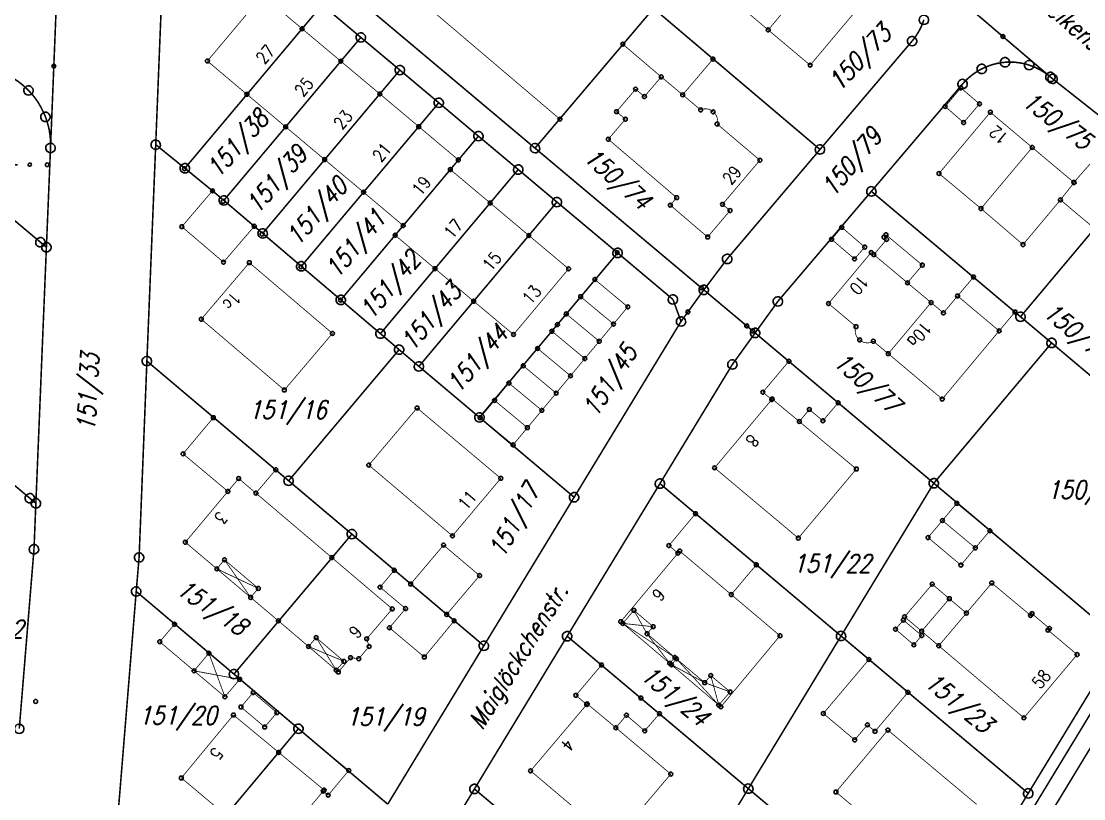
# Model space of a CAD drawing. Extents: x 4468056 to 4468688, y 5348625 to 5349303.
# Drawn here: x 4468452.9 to 4468589.2, y 5348968.3 to 5349068 of the extents above; entities that cross this region are included whole.
import ezdxf

# ---------------------------------------------------------------- set-up
doc = ezdxf.new("R2010")
doc.units = 0
doc.linetypes.add('PCMAP-LINIENTYP_046', pattern=[1, 0.35, -0.3, 0.35])
doc.layers.get('0').update_dxf_attribs({"linetype": 'CONTINUOUS'})
for name, color, linetype in [('B-T017-AMTL_PUNKTE_G-KOORDINATE', 216, 'CONTINUOUS'), ('B-T018-AMTL_PUNKTE_D-KOORDINATE', 216, 'CONTINUOUS'), ('B-T024-AMTL_NUTZUNGSARTENSYMBOL', 7, 'CONTINUOUS'), ('L-T034-AMTL_FLGR_ABGEM', 216, 'CONTINUOUS'), ('L-T044-AMTL_GEBAEUDELINIE', 136, 'CONTINUOUS'), ('L-T046-AMTL_ARK_PASS_DURCHF_DIA', 136, 'PCMAP-LINIENTYP_046'), ('L-T047-AMTL_GEB_-TREPPE_TG-ZUFA', 136, 'CONTINUOUS'), ('T-T004-HAUSNUMMER_GEBAEUDETEXT', 16, 'CONTINUOUS'), ('T-T018-FLURNUMMER', 7, 'CONTINUOUS'), ('T-T026-STRASSENNAMEN', 7, 'CONTINUOUS')]:
    doc.layers.add(name, color=color, linetype=linetype)
doc.styles.add('PCMAP-TEXTTYP_004', font='simplex')
doc.styles.add('PCMAP-TEXTTYP_018', font='simplex', dxfattribs={"oblique": 15})
doc.styles.add('PCMAP-TEXTTYP_026', font='simplex', dxfattribs={"oblique": 15})

# ---------------------------------------------------------------- blocks, each defined once
blk = doc.blocks.new('KREIS')
blk.add_circle((0, 0), 5)
blk = doc.blocks.new('SYM10')
for points in [[(2.507, 4.202), (0.958, 4.953), (-0.543, 5), (-2.185, 4.437), (-3.379, 3.608), (-4.249, 2.748), (-4.882, 1.357), (-5, 0.073)], [(-5, 0.073), (-4.953, -0.912)], [(2.493, -4.416), (3.726, -3.586), (4.455, -2.364), (5, -0.885), (4.933, 0.741), (4.464, 2.007), (3.69, 3.219), (2.507, 4.202)], [(-4.953, -0.912), (-4.698, -1.945), (-3.921, -3.398), (-2.642, -4.314), (-1.366, -4.81), (0.008, -5), (1.379, -4.834), (2.493, -4.416)]]:
    blk.add_lwpolyline(points)
blk = doc.blocks.new('SYM162')
for points in [[(-4.708, -0.388), (-4.869, -0.065), (-5, 0.539), (-4.97, 0.901), (-4.829, 1.304), (-4.547, 1.737), (-4.164, 2.039), (-3.782, 2.19)], [(-3.782, 2.19), (-3.288, 2.24), (-2.926, 2.2), (-2.392, 2.009), (-2.07, 1.676), (-1.768, 1.304), (-1.647, 0.871), (-1.617, 0.378)], [(-1.617, 0.378), (-1.728, 0.005), (-1.889, -0.317), (-2.11, -0.609), (-2.412, -0.8), (-0.492, -0.806)], [(-4.255, -0.79), (-4.466, -0.609), (-4.708, -0.388)], [(1.943, -0.779), (1.917, -0.67), (1.846, -0.549), (1.705, -0.508), (1.575, -0.519), (1.444, -0.609), (1.363, -0.71), (1.363, -0.831)], [(1.363, -0.831), (1.424, -0.962), (1.544, -1.042), (1.665, -1.052), (1.826, -1.012), (1.917, -0.931), (1.967, -0.861), (1.947, -0.795)], [(4.359, -0.795), (4.401, -0.638), (4.531, -0.528), (4.685, -0.492), (4.845, -0.536), (4.95, -0.633), (4.983, -0.743)], [(4.983, -0.743), (5, -0.862), (4.959, -1.011), (4.812, -1.107), (4.638, -1.121), (4.503, -1.074), (4.395, -0.991), (4.362, -0.809)]]:
    blk.add_lwpolyline(points)

msp = doc.modelspace()

# ---------------------------------------------------------------- linework, layer by layer
at = {"layer": 'L-T034-AMTL_FLGR_ABGEM', "const_width": 0.2, "flags": 128}
for points in [[(4468470.13, 5349052.18), (4468471.44, 5349084.85)], [(4468457.83, 5349081.28), (4468456.64, 5349051.77)], [(4468566.22, 5349076.75), (4468584.88, 5349060.86)], [(4468518.78, 5349051.73), (4468495.74, 5349071.08)], [(4468491.48, 5349070.1), (4468473.87, 5349049.15)], [(4468496.44, 5349065.93), (4468491.48, 5349070.1)], [(4468518.78, 5349051.73), (4468533.98, 5349069.65)], [(4468555.33, 5349051.56), (4468533.98, 5349069.65)], [(4468567.14, 5349065.46), (4468567.42, 5349065.81), (4468567.68, 5349066.18), (4468567.92, 5349066.56), (4468568.14, 5349066.95), (4468568.34, 5349067.35), (4468568.51, 5349067.77), (4468568.66, 5349068.19)], [(4468496.44, 5349065.93), (4468478.87, 5349045.03)], [(4468501.45, 5349061.74), (4468496.44, 5349065.93)], [(4468555.33, 5349051.56), (4468567.14, 5349065.46)], [(4468576.07, 5349061.89), (4468576.47, 5349062.08), (4468576.89, 5349062.25), (4468577.31, 5349062.4), (4468577.74, 5349062.52), (4468578.18, 5349062.62), (4468578.62, 5349062.69), (4468579.06, 5349062.74)], [(4468579.06, 5349062.74), (4468579.51, 5349062.76), (4468579.96, 5349062.76), (4468580.4, 5349062.74), (4468580.85, 5349062.68), (4468581.29, 5349062.61), (4468581.73, 5349062.51), (4468582.16, 5349062.38)], [(4468584.88, 5349060.86), (4468584.53, 5349061.14), (4468584.17, 5349061.4), (4468583.79, 5349061.64), (4468583.4, 5349061.86), (4468583, 5349062.06), (4468582.58, 5349062.23), (4468582.16, 5349062.38)], [(4468450.5, 5349061.39), (4468451.03, 5349061.15), (4468451.54, 5349060.88), (4468452.03, 5349060.59), (4468452.51, 5349060.26), (4468452.97, 5349059.91), (4468453.41, 5349059.53), (4468453.82, 5349059.13)], [(4468501.45, 5349061.74), (4468483.85, 5349040.8)], [(4468506.44, 5349057.55), (4468501.45, 5349061.74)], [(4468573.62, 5349059.96), (4468573.92, 5349060.29), (4468574.24, 5349060.61), (4468574.58, 5349060.9), (4468574.93, 5349061.18), (4468575.3, 5349061.44), (4468575.68, 5349061.68), (4468576.07, 5349061.89)], [(4468585.17, 5349060.62), (4468584.88, 5349060.86)], [(4468561.92, 5349046.19), (4468573.62, 5349059.96)], [(4468585.17, 5349060.62), (4468598.1, 5349050.42)], [(4468453.82, 5349059.13), (4468454.21, 5349058.7), (4468454.58, 5349058.26), (4468454.92, 5349057.79), (4468455.23, 5349057.3), (4468455.51, 5349056.79), (4468455.77, 5349056.27), (4468455.99, 5349055.74)], [(4468506.44, 5349057.55), (4468488.8, 5349036.58)], [(4468511.52, 5349053.27), (4468506.44, 5349057.55)], [(4468456.64, 5349051.77), (4468456.65, 5349052.35), (4468456.62, 5349052.93), (4468456.56, 5349053.5), (4468456.47, 5349054.07), (4468456.34, 5349054.64), (4468456.18, 5349055.19), (4468455.99, 5349055.74)], [(4468511.52, 5349053.27), (4468493.87, 5349032.27)], [(4468516.63, 5349048.99), (4468511.52, 5349053.27)], [(4468456.11, 5349039.03), (4468456.64, 5349051.77)], [(4468469, 5349024.42), (4468470.13, 5349052.18)], [(4468470.13, 5349052.18), (4468473.87, 5349049.15)], [(4468540.43, 5349033.55), (4468518.78, 5349051.73)], [(4468543.43, 5349037.53), (4468555.33, 5349051.56)], [(4468443.18, 5349049.87), (4468455.34, 5349039.67)], [(4468477.41, 5349046.26), (4468473.87, 5349049.15)], [(4468516.63, 5349048.99), (4468498.95, 5349027.94)], [(4468521.59, 5349044.82), (4468516.63, 5349048.99)], [(4468477.41, 5349046.26), (4468478.87, 5349045.03)], [(4468549.93, 5349032.08), (4468561.92, 5349046.19)], [(4468561.92, 5349046.19), (4468581.05, 5349030.11)], [(4468482.77, 5349041.71), (4468478.87, 5349045.03)], [(4468521.59, 5349044.82), (4468503.89, 5349023.74)], [(4468529.37, 5349038.3), (4468521.59, 5349044.82)], [(4468482.77, 5349041.71), (4468483.85, 5349040.8)], [(4468483.85, 5349040.8), (4468488.8, 5349036.58)], [(4468581.05, 5349030.11), (4468590.55, 5349041.42)], [(4468454.76, 5349006.19), (4468456.11, 5349039.03)], [(4468456.11, 5349039.03), (4468455.34, 5349039.67)], [(4468529.37, 5349038.3), (4468511.66, 5349017.2)], [(4468536.47, 5349032.33), (4468529.37, 5349038.3)], [(4468488.8, 5349036.58), (4468493.87, 5349032.27)], [(4468540.43, 5349033.55), (4468543.43, 5349037.53)], [(4468540.43, 5349033.55), (4468537.51, 5349029.51)], [(4468540.43, 5349033.55), (4468547.01, 5349028.03)], [(4468493.87, 5349032.27), (4468498.95, 5349027.94)], [(4468537.51, 5349029.51), (4468536.47, 5349032.33)], [(4468547.01, 5349028.03), (4468549.93, 5349032.08)], [(4468523.8, 5349006.96), (4468537.51, 5349029.51)], [(4468585.04, 5349026.75), (4468581.05, 5349030.11)], [(4468501.35, 5349025.89), (4468498.95, 5349027.94)], [(4468547.01, 5349028.03), (4468544.09, 5349023.99)], [(4468547.01, 5349028.03), (4468569.93, 5349008.76)], [(4468569.93, 5349008.76), (4468585.04, 5349026.75)], [(4468585.04, 5349026.75), (4468591.05, 5349021.69)], [(4468501.35, 5349025.89), (4468487.18, 5349009.07)], [(4468501.35, 5349025.89), (4468503.89, 5349023.74)], [(4468468, 5348999.24), (4468469, 5349024.42)], [(4468469, 5349024.42), (4468487.18, 5349009.07)], [(4468534.8, 5349008.71), (4468544.09, 5349023.99)], [(4468503.89, 5349023.74), (4468511.66, 5349017.2)], [(4468435.99, 5349021.96), (4468453.99, 5349006.83)], [(4468523.8, 5349006.96), (4468511.66, 5349017.2)], [(4468487.18, 5349009.07), (4468495.29, 5349002.23)], [(4468522.9, 5348989.14), (4468534.8, 5349008.71)], [(4468534.8, 5349008.71), (4468558.03, 5348989.17)], [(4468569.93, 5349008.76), (4468558.03, 5348989.17)], [(4468569.93, 5349008.76), (4468593.94, 5348988.55)], [(4468454.76, 5349006.19), (4468453.99, 5349006.83)], [(4468512.22, 5348987.92), (4468523.8, 5349006.96)], [(4468454.52, 5349000.3), (4468454.76, 5349006.19)], [(4468495.29, 5349002.23), (4468480.17, 5348984.28)], [(4468512.22, 5348987.92), (4468495.29, 5349002.23)], [(4468454.52, 5349000.3), (4468452.63, 5348977.27)], [(4468468, 5348999.24), (4468467.63, 5348994.88)], [(4468465.28, 5348966.07), (4468467.63, 5348994.88)], [(4468467.63, 5348994.88), (4468480.17, 5348984.28)], [(4468511.01, 5348969.55), (4468522.9, 5348989.14)], [(4468522.9, 5348989.14), (4468546.14, 5348969.59)], [(4468558.03, 5348989.17), (4468546.14, 5348969.59)], [(4468582.04, 5348968.99), (4468558.03, 5348989.17)], [(4468593.94, 5348988.55), (4468582.04, 5348968.99)], [(4468499.89, 5348967.6), (4468512.22, 5348987.92)], [(4468530.46, 5348881.17), (4468595.11, 5348987.57)], [(4468596.9, 5348986.16), (4468532.25, 5348879.68)], [(4468480.17, 5348984.28), (4468488.44, 5348977.28)], [(4468488.44, 5348977.28), (4468473.33, 5348959.22)], [(4468499.89, 5348967.6), (4468488.44, 5348977.28)], [(4468504.27, 5348958.38), (4468511.01, 5348969.55)], [(4468511.01, 5348969.55), (4468534.25, 5348950.01)], [(4468546.14, 5348969.59), (4468534.25, 5348950.01)], [(4468570.14, 5348949.41), (4468546.14, 5348969.59)], [(4468582.04, 5348968.99), (4468570.14, 5348949.41)]]:
    msp.add_lwpolyline(points, dxfattribs=at)
at = {"layer": 'L-T044-AMTL_GEBAEUDELINIE', "const_width": 0.1, "flags": 128}
for points in [[(4468555.32, 5349074.8), (4468548.69, 5349066.89)], [(4468548.69, 5349066.89), (4468555.32, 5349074.8)], [(4468476.76, 5349062.9), (4468483.82, 5349071.31)], [(4468483.82, 5349071.31), (4468488.91, 5349067.04)], [(4468548.69, 5349066.89), (4468543.32, 5349071.41)], [(4468530.04, 5349065.06), (4468533.98, 5349069.65)], [(4468533.98, 5349069.65), (4468541.61, 5349063.15)], [(4468560.7, 5349070.25), (4468554.07, 5349062.37)], [(4468488.91, 5349067.04), (4468481.83, 5349058.63)], [(4468481.83, 5349058.63), (4468488.91, 5349067.04)], [(4468488.91, 5349067.04), (4468493.87, 5349062.88)], [(4468554.07, 5349062.37), (4468548.69, 5349066.89)], [(4468534.97, 5349060.87), (4468530.04, 5349065.06)], [(4468481.83, 5349058.63), (4468476.76, 5349062.9)], [(4468493.87, 5349062.88), (4468486.8, 5349054.46)], [(4468486.8, 5349054.46), (4468493.87, 5349062.88)], [(4468493.87, 5349062.88), (4468498.88, 5349058.68)], [(4468541.61, 5349063.15), (4468537.72, 5349058.57)], [(4468532.81, 5349058.34), (4468534.97, 5349060.87)], [(4468537.72, 5349058.57), (4468534.97, 5349060.87)], [(4468534.97, 5349060.87), (4468537.72, 5349058.57)], [(4468571.39, 5349057.08), (4468573.4, 5349059.45)], [(4468573.4, 5349059.45), (4468575.79, 5349057.4)], [(4468486.8, 5349054.46), (4468481.83, 5349058.63)], [(4468498.88, 5349058.68), (4468491.8, 5349050.26)], [(4468491.8, 5349050.26), (4468498.88, 5349058.68)], [(4468498.88, 5349058.68), (4468503.87, 5349054.49)], [(4468529.23, 5349056.41), (4468531.68, 5349059.29)], [(4468531.68, 5349059.29), (4468532.81, 5349058.34)], [(4468537.72, 5349058.57), (4468540.03, 5349056.63)], [(4468540.03, 5349056.63), (4468540.26, 5349056.72), (4468540.5, 5349056.77), (4468540.74, 5349056.77), (4468540.99, 5349056.74), (4468541.22, 5349056.66), (4468541.43, 5349056.54), (4468541.62, 5349056.38)], [(4468573.75, 5349055.01), (4468571.39, 5349057.08)], [(4468575.79, 5349057.4), (4468573.75, 5349055.01)], [(4468528.18, 5349052.87), (4468530.37, 5349055.44)], [(4468530.37, 5349055.44), (4468529.23, 5349056.41)], [(4468541.62, 5349056.38), (4468541.81, 5349056.22), (4468541.97, 5349056.02), (4468542.08, 5349055.81), (4468542.16, 5349055.57), (4468542.2, 5349055.32), (4468542.19, 5349055.07), (4468542.13, 5349054.83)], [(4468570.6, 5349048.48), (4468577.18, 5349056.33)], [(4468577.18, 5349056.33), (4468582.55, 5349051.82)], [(4468491.8, 5349050.26), (4468486.8, 5349054.46)], [(4468503.87, 5349054.49), (4468496.79, 5349046.08)], [(4468496.79, 5349046.08), (4468503.87, 5349054.49)], [(4468503.87, 5349054.49), (4468508.95, 5349050.22)], [(4468542.13, 5349054.83), (4468547.62, 5349050.18)], [(4468536.95, 5349045.38), (4468528.18, 5349052.87)], [(4468582.55, 5349051.82), (4468575.98, 5349043.98)], [(4468575.98, 5349043.98), (4468582.55, 5349051.82)], [(4468582.55, 5349051.82), (4468587.89, 5349047.34)], [(4468496.79, 5349046.08), (4468491.8, 5349050.26)], [(4468508.95, 5349050.22), (4468507.92, 5349048.98)], [(4468547.62, 5349050.18), (4468542.83, 5349044.52)], [(4468507.92, 5349048.98), (4468501.87, 5349041.8)], [(4468501.87, 5349041.8), (4468507.92, 5349048.98)], [(4468507.92, 5349048.98), (4468513.03, 5349044.7)], [(4468587.89, 5349047.34), (4468590.01, 5349049.75)], [(4468575.98, 5349043.98), (4468570.6, 5349048.48)], [(4468587.92, 5349047.31), (4468586.17, 5349045.09)], [(4468586.17, 5349045.09), (4468587.92, 5349047.31)], [(4468587.89, 5349047.34), (4468587.92, 5349047.31)], [(4468587.92, 5349047.31), (4468587.89, 5349047.34)], [(4468473.48, 5349041.66), (4468477.41, 5349046.26)], [(4468477.41, 5349046.26), (4468478.87, 5349045.03)], [(4468501.87, 5349041.8), (4468496.79, 5349046.08)], [(4468478.87, 5349045.03), (4468482.77, 5349041.71)], [(4468513.03, 5349044.7), (4468505.95, 5349036.28)], [(4468505.95, 5349036.28), (4468513.03, 5349044.7)], [(4468513.03, 5349044.7), (4468517.99, 5349040.53)], [(4468536.13, 5349044.42), (4468536.95, 5349045.38)], [(4468542.83, 5349044.52), (4468543.79, 5349043.72)], [(4468586.17, 5349045.09), (4468581.37, 5349039.36)], [(4468590.62, 5349041.36), (4468586.17, 5349045.09)], [(4468540.92, 5349040.33), (4468536.13, 5349044.42)], [(4468543.79, 5349043.72), (4468540.92, 5349040.33)], [(4468581.37, 5349039.36), (4468575.98, 5349043.98)], [(4468500.84, 5349040.56), (4468501.87, 5349041.8)], [(4468478.83, 5349037.1), (4468473.48, 5349041.66)], [(4468482.77, 5349041.71), (4468478.83, 5349037.1)], [(4468505.95, 5349036.28), (4468500.84, 5349040.56)], [(4468517.99, 5349040.53), (4468510.91, 5349032.1)], [(4468510.91, 5349032.1), (4468517.99, 5349040.53)], [(4468517.99, 5349040.53), (4468523.09, 5349036.25)], [(4468556.82, 5349040.04), (4468558.12, 5349041.58)], [(4468558.12, 5349041.58), (4468561.07, 5349039.04)], [(4468563.54, 5349040.3), (4468563.8, 5349040.62)], [(4468563.8, 5349040.62), (4468568.46, 5349036.73)], [(4468559.76, 5349037.52), (4468556.82, 5349040.04)], [(4468561.07, 5349039.04), (4468559.76, 5349037.52)], [(4468562.24, 5349038.07), (4468563.87, 5349040.02)], [(4468563.87, 5349040.02), (4468563.54, 5349040.3)], [(4468556.42, 5349031.8), (4468561.9, 5349038.35)], [(4468561.9, 5349038.35), (4468562.24, 5349038.07)], [(4468566.55, 5349034.46), (4468562.24, 5349038.07)], [(4468562.24, 5349038.07), (4468566.55, 5349034.46)], [(4468475.98, 5349029.79), (4468482.14, 5349037.04)], [(4468482.14, 5349037.04), (4468492.8, 5349027.97)], [(4468510.91, 5349032.1), (4468505.95, 5349036.28)], [(4468568.46, 5349036.73), (4468566.55, 5349034.46)], [(4468523.09, 5349036.25), (4468516.02, 5349027.83)], [(4468572.98, 5349032.77), (4468575.02, 5349035.2)], [(4468575.02, 5349035.2), (4468580.34, 5349030.72)], [(4468524.63, 5349032.68), (4468526.45, 5349034.89)], [(4468526.45, 5349034.89), (4468530.68, 5349031.37)], [(4468566.55, 5349034.46), (4468569.58, 5349031.93)], [(4468522.79, 5349030.47), (4468524.63, 5349032.68)], [(4468524.63, 5349032.68), (4468528.85, 5349029.17)], [(4468528.85, 5349029.17), (4468524.63, 5349032.68)], [(4468571.16, 5349030.6), (4468572.98, 5349032.77)], [(4468572.98, 5349032.77), (4468578.31, 5349028.29)], [(4468578.31, 5349028.29), (4468572.98, 5349032.77)], [(4468516.02, 5349027.83), (4468510.91, 5349032.1)], [(4468530.68, 5349031.37), (4468528.85, 5349029.17)], [(4468559.95, 5349028.84), (4468556.42, 5349031.8)], [(4468569.58, 5349031.93), (4468564.09, 5349025.37)], [(4468564.09, 5349025.37), (4468569.58, 5349031.93)], [(4468569.58, 5349031.93), (4468571.16, 5349030.6)], [(4468486.63, 5349020.71), (4468475.98, 5349029.79)], [(4468520.95, 5349028.25), (4468522.79, 5349030.47)], [(4468522.79, 5349030.47), (4468527.02, 5349026.96)], [(4468527.02, 5349026.96), (4468522.79, 5349030.47)], [(4468580.34, 5349030.72), (4468578.31, 5349028.29)], [(4468519.11, 5349026.04), (4468520.95, 5349028.25)], [(4468520.95, 5349028.25), (4468525.17, 5349024.74)], [(4468525.17, 5349024.74), (4468520.95, 5349028.25)], [(4468528.85, 5349029.17), (4468527.02, 5349026.96)], [(4468560.42, 5349027.14), (4468560.22, 5349027.32), (4468560.06, 5349027.54), (4468559.94, 5349027.78), (4468559.87, 5349028.04), (4468559.84, 5349028.31), (4468559.87, 5349028.58), (4468559.95, 5349028.84)], [(4468578.31, 5349028.29), (4468571.01, 5349019.55)], [(4468492.8, 5349027.97), (4468486.63, 5349020.71)], [(4468527.02, 5349026.96), (4468525.17, 5349024.74)], [(4468562.17, 5349026.97), (4468561.93, 5349026.85), (4468561.67, 5349026.78), (4468561.4, 5349026.75), (4468561.13, 5349026.78), (4468560.87, 5349026.85), (4468560.63, 5349026.98), (4468560.42, 5349027.14)], [(4468564.09, 5349025.37), (4468562.17, 5349026.97)], [(4468517.27, 5349023.82), (4468519.11, 5349026.04)], [(4468519.11, 5349026.04), (4468523.33, 5349022.53)], [(4468523.33, 5349022.53), (4468519.11, 5349026.04)], [(4468571.01, 5349019.55), (4468564.09, 5349025.37)], [(4468525.17, 5349024.74), (4468523.33, 5349022.53)], [(4468548, 5349020.43), (4468551.34, 5349024.4)], [(4468551.34, 5349024.4), (4468557.66, 5349019.08)], [(4468515.43, 5349021.6), (4468517.27, 5349023.82)], [(4468517.27, 5349023.82), (4468521.49, 5349020.31)], [(4468521.49, 5349020.31), (4468517.27, 5349023.82)], [(4468513.59, 5349019.38), (4468515.43, 5349021.6)], [(4468515.43, 5349021.6), (4468519.65, 5349018.1)], [(4468519.65, 5349018.1), (4468515.43, 5349021.6)], [(4468523.33, 5349022.53), (4468521.49, 5349020.31)], [(4468521.49, 5349020.31), (4468519.65, 5349018.1)], [(4468549.14, 5349019.48), (4468548, 5349020.43)], [(4468511.75, 5349017.17), (4468513.59, 5349019.38)], [(4468517.8, 5349015.88), (4468513.59, 5349019.38)], [(4468513.59, 5349019.38), (4468517.8, 5349015.88)], [(4468541.81, 5349010.73), (4468549.14, 5349019.48)], [(4468549.14, 5349019.48), (4468549.2, 5349019.56)], [(4468549.2, 5349019.56), (4468549.14, 5349019.48)], [(4468549.2, 5349019.56), (4468552.68, 5349016.67)], [(4468552.68, 5349016.67), (4468549.2, 5349019.56)], [(4468557.66, 5349019.08), (4468555.7, 5349016.77)], [(4468497.46, 5349011.08), (4468503.65, 5349018.41)], [(4468503.65, 5349018.41), (4468514.39, 5349009.38)], [(4468519.65, 5349018.1), (4468517.8, 5349015.88)], [(4468553.96, 5349018.21), (4468552.68, 5349016.67)], [(4468555.7, 5349016.77), (4468553.96, 5349018.21)], [(4468473.64, 5349012.53), (4468477.52, 5349017.16)], [(4468477.52, 5349017.16), (4468485.53, 5349010.49)], [(4468515.97, 5349013.67), (4468511.75, 5349017.17)], [(4468517.8, 5349015.88), (4468515.97, 5349013.67)], [(4468552.68, 5349016.67), (4468559.99, 5349010.58)], [(4468479.39, 5349007.71), (4468473.64, 5349012.53)], [(4468485.53, 5349010.49), (4468482.98, 5349007.49)], [(4468508.19, 5349002.01), (4468497.46, 5349011.08)], [(4468552.55, 5349001.72), (4468541.81, 5349010.73)], [(4468559.99, 5349010.58), (4468552.55, 5349001.72)], [(4468480.77, 5349009.36), (4468479.39, 5349007.71)], [(4468479.39, 5349007.71), (4468480.77, 5349009.36)], [(4468482.98, 5349007.49), (4468480.77, 5349009.36)], [(4468480.77, 5349009.36), (4468482.98, 5349007.49)], [(4468514.39, 5349009.38), (4468508.19, 5349002.01)], [(4468473.93, 5349001.19), (4468479.39, 5349007.71)], [(4468482.98, 5349007.49), (4468492.72, 5348999.22)], [(4468571.03, 5349003.98), (4468572.88, 5349006.18)], [(4468572.88, 5349006.18), (4468577.12, 5349002.66)], [(4468535.95, 5349000.76), (4468539.36, 5349004.85)], [(4468539.36, 5349004.85), (4468547.17, 5348998.3)], [(4468569.19, 5349001.79), (4468571.03, 5349003.98)], [(4468575.25, 5349000.46), (4468571.03, 5349003.98)], [(4468571.03, 5349003.98), (4468575.25, 5349000.46)], [(4468577.12, 5349002.66), (4468575.25, 5349000.46)], [(4468477.97, 5348997.78), (4468473.93, 5349001.19)], [(4468573.4, 5348998.26), (4468569.19, 5349001.79)], [(4468502.83, 5348995.83), (4468507.05, 5349000.82)], [(4468507.05, 5349000.82), (4468511.67, 5348996.91)], [(4468529.78, 5348991), (4468537.11, 5348999.79)], [(4468537.11, 5348999.79), (4468535.95, 5349000.76)], [(4468537.11, 5348999.79), (4468537.34, 5349000.06)], [(4468537.34, 5349000.06), (4468537.11, 5348999.79)], [(4468537.34, 5349000.06), (4468543.95, 5348994.48)], [(4468543.95, 5348994.48), (4468537.34, 5349000.06)], [(4468575.25, 5349000.46), (4468573.4, 5348998.26)], [(4468485.87, 5348991.11), (4468492.72, 5348999.22)], [(4468492.72, 5348999.22), (4468485.87, 5348991.11)], [(4468492.72, 5348999.22), (4468500.47, 5348992.64)], [(4468547.17, 5348998.3), (4468543.95, 5348994.48)], [(4468482.31, 5348994.11), (4468477.97, 5348997.78)], [(4468498.91, 5348995.43), (4468500.73, 5348997.6)], [(4468500.73, 5348997.6), (4468502.83, 5348995.83)], [(4468511.67, 5348996.91), (4468507.45, 5348991.93)], [(4468502.18, 5348992.68), (4468498.91, 5348995.43)], [(4468502.83, 5348995.83), (4468507.45, 5348991.93)], [(4468507.45, 5348991.93), (4468502.83, 5348995.83)], [(4468566.18, 5348991.63), (4468569.73, 5348995.81)], [(4468569.73, 5348995.81), (4468571.92, 5348993.95)], [(4468574.11, 5348992.1), (4468577.36, 5348995.96)], [(4468577.36, 5348995.96), (4468582.34, 5348991.81)], [(4468485.87, 5348991.11), (4468482.31, 5348994.11)], [(4468543.95, 5348994.48), (4468550.2, 5348989.2)], [(4468500.11, 5348990.22), (4468502.18, 5348992.68)], [(4468571.92, 5348993.95), (4468568.37, 5348989.78)], [(4468568.37, 5348989.78), (4468571.92, 5348993.95)], [(4468571.92, 5348993.95), (4468574.11, 5348992.1)], [(4468500.47, 5348992.64), (4468497.19, 5348988.8)], [(4468507.45, 5348991.93), (4468508.41, 5348991.11)], [(4468568.37, 5348989.78), (4468566.18, 5348991.63)], [(4468570.56, 5348987.91), (4468574.11, 5348992.1)], [(4468574.11, 5348992.1), (4468570.56, 5348987.91)], [(4468582.34, 5348991.81), (4468582.52, 5348992.03)], [(4468582.52, 5348992.03), (4468584.76, 5348990.14)], [(4468470.65, 5348988.43), (4468472.55, 5348990.67)], [(4468472.55, 5348990.67), (4468476.95, 5348986.96)], [(4468489.73, 5348987.82), (4468485.87, 5348991.11)], [(4468504.58, 5348986.47), (4468500.11, 5348990.22)], [(4468508.41, 5348991.11), (4468504.58, 5348986.47)], [(4468530.04, 5348990.78), (4468529.78, 5348991)], [(4468536.06, 5348985.66), (4468530.04, 5348990.78)], [(4468565.02, 5348990.03), (4468566.03, 5348991.21)], [(4468567.37, 5348988.03), (4468565.02, 5348990.03)], [(4468566.03, 5348991.21), (4468568.38, 5348989.22)], [(4468584.76, 5348990.14), (4468584.58, 5348989.92)], [(4468497.19, 5348988.8), (4468497.5, 5348987.82)], [(4468550.2, 5348989.2), (4468542.62, 5348980.08)], [(4468568.38, 5348989.22), (4468567.37, 5348988.03)], [(4468570.56, 5348987.91), (4468568.37, 5348989.78)], [(4468584.58, 5348989.92), (4468588.31, 5348986.78)], [(4468475.05, 5348984.7), (4468470.65, 5348988.43)], [(4468493.29, 5348984.77), (4468489.73, 5348987.82)], [(4468497.5, 5348987.82), (4468496.17, 5348986.25)], [(4468581.48, 5348978.67), (4468570.56, 5348987.91)], [(4468476.95, 5348986.96), (4468475.05, 5348984.7)], [(4468495.12, 5348986.39), (4468493.55, 5348984.55)], [(4468496.17, 5348986.25), (4468495.12, 5348986.39)], [(4468555.76, 5348979.23), (4468561.61, 5348986.15)], [(4468561.61, 5348986.15), (4468566.61, 5348981.94)], [(4468588.31, 5348986.78), (4468581.48, 5348978.67)], [(4468493.55, 5348984.55), (4468493.29, 5348984.77)], [(4468524.03, 5348981.56), (4468527.31, 5348985.45)], [(4468527.31, 5348985.45), (4468532.36, 5348981.21)], [(4468536.28, 5348985.48), (4468536.06, 5348985.66)], [(4468542.35, 5348980.31), (4468536.28, 5348985.48)], [(4468481.07, 5348980.06), (4468482.63, 5348981.91)], [(4468482.63, 5348981.91), (4468485.67, 5348979.33)], [(4468566.61, 5348981.94), (4468562.39, 5348976.94)], [(4468525.41, 5348980.38), (4468524.03, 5348981.56)], [(4468525.41, 5348980.38), (4468525.48, 5348980.46)], [(4468525.48, 5348980.46), (4468525.41, 5348980.38)], [(4468525.48, 5348980.46), (4468529.15, 5348977.4)], [(4468529.15, 5348977.4), (4468525.48, 5348980.46)], [(4468532.36, 5348981.21), (4468534.75, 5348979.21)], [(4468473.42, 5348970.96), (4468480.1, 5348979.04)], [(4468480.1, 5348979.04), (4468485.9, 5348974.24)], [(4468484.11, 5348977.49), (4468481.07, 5348980.06)], [(4468485.67, 5348979.33), (4468484.11, 5348977.49)], [(4468518.21, 5348971.87), (4468525.41, 5348980.38)], [(4468534.75, 5348979.21), (4468532.85, 5348977)], [(4468542.62, 5348980.08), (4468542.35, 5348980.31)], [(4468559.78, 5348975.84), (4468555.76, 5348979.23)], [(4468530.5, 5348979.01), (4468529.15, 5348977.4)], [(4468532.85, 5348977), (4468530.5, 5348979.01)], [(4468561.41, 5348977.77), (4468559.78, 5348975.84)], [(4468562.39, 5348976.94), (4468561.41, 5348977.77)], [(4468485.9, 5348974.24), (4468488.44, 5348977.28)], [(4468488.44, 5348977.28), (4468494.89, 5348971.92)], [(4468529.15, 5348977.4), (4468536.19, 5348971.46)], [(4468557.38, 5348969.16), (4468564.04, 5348977.1)], [(4468564.04, 5348977.1), (4468575.41, 5348967.58)], [(4468485.9, 5348974.24), (4468479.14, 5348966.17)], [(4468479.14, 5348966.17), (4468485.9, 5348974.24)], [(4468491.73, 5348969.41), (4468485.9, 5348974.24)], [(4468485.9, 5348974.24), (4468491.73, 5348969.41)], [(4468479.14, 5348966.17), (4468473.42, 5348970.96)], [(4468494.89, 5348971.92), (4468492.25, 5348968.75)], [(4468528.9, 5348962.83), (4468518.21, 5348971.87)], [(4468536.19, 5348971.46), (4468528.9, 5348962.83)], [(4468491.62, 5348969.28), (4468484.94, 5348961.24)], [(4468491.62, 5348969.28), (4468491.73, 5348969.41)], [(4468491.73, 5348969.41), (4468491.62, 5348969.28)], [(4468492.25, 5348968.75), (4468491.62, 5348969.28)], [(4468568.74, 5348959.63), (4468557.38, 5348969.16)]]:
    msp.add_lwpolyline(points, dxfattribs=at)
at = {"layer": 'L-T046-AMTL_ARK_PASS_DURCHF_DIA', "const_width": 0.1, "flags": 128}
for points in [[(4468498.94, 5349075.01), (4468521.97, 5349055.45)], [(4468521.97, 5349055.45), (4468530.04, 5349065.06)], [(4468477.97, 5348997.78), (4468478.95, 5348998.94)], [(4468483.29, 5348995.27), (4468478.95, 5348998.94)], [(4468482.31, 5348994.11), (4468478.95, 5348998.94)], [(4468477.97, 5348997.78), (4468483.29, 5348995.27)], [(4468482.31, 5348994.11), (4468483.29, 5348995.27)], [(4468530.04, 5348990.78), (4468531.46, 5348992.46)], [(4468531.46, 5348992.46), (4468533.93, 5348990.36)], [(4468531.46, 5348992.46), (4468533.15, 5348989.45)], [(4468530.04, 5348990.78), (4468533.93, 5348990.36)], [(4468530.04, 5348990.78), (4468536.71, 5348986.42)], [(4468533.93, 5348990.36), (4468533.15, 5348989.45)], [(4468489.73, 5348987.82), (4468490.71, 5348988.96)], [(4468490.71, 5348988.96), (4468494.27, 5348985.92)], [(4468493.29, 5348984.77), (4468490.71, 5348988.96)], [(4468536.71, 5348986.42), (4468533.15, 5348989.45)], [(4468536.06, 5348985.66), (4468533.15, 5348989.45)], [(4468489.73, 5348987.82), (4468494.27, 5348985.92)], [(4468476.95, 5348986.96), (4468479.01, 5348981.36)], [(4468493.29, 5348984.77), (4468494.27, 5348985.92)], [(4468536.06, 5348985.66), (4468536.71, 5348986.42)], [(4468536.28, 5348985.48), (4468536.92, 5348986.24)], [(4468536.92, 5348986.24), (4468540.54, 5348983.18)], [(4468542.35, 5348980.31), (4468536.92, 5348986.24)], [(4468475.05, 5348984.7), (4468480.9, 5348983.61)], [(4468536.28, 5348985.48), (4468540.54, 5348983.18)], [(4468540.54, 5348983.18), (4468541.32, 5348984.1)], [(4468543.8, 5348982), (4468540.54, 5348983.18)], [(4468543.8, 5348982), (4468541.32, 5348984.1)], [(4468542.35, 5348980.31), (4468541.32, 5348984.1)], [(4468542.35, 5348980.31), (4468543.8, 5348982)]]:
    msp.add_lwpolyline(points, dxfattribs=at)
at = {"layer": 'L-T047-AMTL_GEB_-TREPPE_TG-ZUFA', "const_width": 0.1, "flags": 128}
for points in [[(4468476.95, 5348986.96), (4468480.9, 5348983.61)], [(4468475.05, 5348984.7), (4468479.01, 5348981.36)], [(4468480.9, 5348983.61), (4468479.01, 5348981.36)]]:
    msp.add_lwpolyline(points, dxfattribs=at)

# ---------------------------------------------------------------- block references
at = {"layer": 'B-T017-AMTL_PUNKTE_G-KOORDINATE'}
for name, p, xscale, yscale, zscale in [('SYM10', (4468568.66, 5349068.19), 0.12, 0.12, 0.12), ('SYM10', (4468496.44, 5349065.93), 0.12, 0.12, 0.12), ('KREIS', (4468530.04, 5349065.06), 0.05, 0.05, 0.05), ('SYM10', (4468567.14, 5349065.46), 0.12, 0.12, 0.12), ('KREIS', (4468578.79, 5349066.05), 0.05, 0.05, 0.05), ('KREIS', (4468457.06, 5349062.25), 0.05, 0.05, 0.05), ('SYM10', (4468501.45, 5349061.74), 0.12, 0.12, 0.12), ('KREIS', (4468541.61, 5349063.15), 0.05, 0.05, 0.05), ('SYM10', (4468576.07, 5349061.89), 0.12, 0.12, 0.12), ('SYM10', (4468579.06, 5349062.74), 0.12, 0.12, 0.12), ('SYM10', (4468582.16, 5349062.38), 0.12, 0.12, 0.12), ('KREIS', (4468534.97, 5349060.87), 0.05, 0.05, 0.05), ('SYM10', (4468584.88, 5349060.86), 0.12, 0.12, 0.12), ('SYM10', (4468585.17, 5349060.62), 0.12, 0.12, 0.12), ('SYM10', (4468453.82, 5349059.13), 0.12, 0.12, 0.12), ('SYM10', (4468573.62, 5349059.96), 0.12, 0.12, 0.12), ('KREIS', (4468573.4, 5349059.45), 0.05, 0.05, 0.05), ('SYM10', (4468506.44, 5349057.55), 0.12, 0.12, 0.12), ('KREIS', (4468537.72, 5349058.57), 0.05, 0.05, 0.05), ('KREIS', (4468540.03, 5349056.63), 0.05, 0.05, 0.05), ('KREIS', (4468571.39, 5349057.08), 0.05, 0.05, 0.05), ('SYM10', (4468455.99, 5349055.74), 0.12, 0.12, 0.12), ('KREIS', (4468541.62, 5349056.38), 0.05, 0.05, 0.05), ('KREIS', (4468542.13, 5349054.83), 0.05, 0.05, 0.05), ('KREIS', (4468573.75, 5349055.01), 0.05, 0.05, 0.05), ('SYM10', (4468470.13, 5349052.18), 0.12, 0.12, 0.12), ('SYM10', (4468511.52, 5349053.27), 0.12, 0.12, 0.12), ('KREIS', (4468528.18, 5349052.87), 0.05, 0.05, 0.05), ('SYM10', (4468456.64, 5349051.77), 0.12, 0.12, 0.12), ('SYM10', (4468518.78, 5349051.73), 0.12, 0.12, 0.12), ('SYM10', (4468555.33, 5349051.56), 0.12, 0.12, 0.12), ('KREIS', (4468547.62, 5349050.18), 0.05, 0.05, 0.05), ('SYM10', (4468473.87, 5349049.15), 0.12, 0.12, 0.12), ('KREIS', (4468473.82, 5349049.09), 0.05, 0.05, 0.05), ('SYM10', (4468516.63, 5349048.99), 0.12, 0.12, 0.12), ('KREIS', (4468477.41, 5349046.26), 0.05, 0.05, 0.05), ('SYM10', (4468561.92, 5349046.19), 0.12, 0.12, 0.12), ('SYM10', (4468478.87, 5349045.03), 0.12, 0.12, 0.12), ('KREIS', (4468478.78, 5349044.91), 0.05, 0.05, 0.05), ('SYM10', (4468521.59, 5349044.82), 0.12, 0.12, 0.12), ('KREIS', (4468543.79, 5349043.72), 0.05, 0.05, 0.05), ('KREIS', (4468482.77, 5349041.71), 0.05, 0.05, 0.05), ('KREIS', (4468558.12, 5349041.58), 0.05, 0.05, 0.05), ('SYM10', (4468483.85, 5349040.8), 0.12, 0.12, 0.12), ('KREIS', (4468483.77, 5349040.71), 0.05, 0.05, 0.05), ('KREIS', (4468540.92, 5349040.33), 0.05, 0.05, 0.05), ('KREIS', (4468563.8, 5349040.62), 0.05, 0.05, 0.05), ('SYM10', (4468455.34, 5349039.67), 0.12, 0.12, 0.12), ('SYM10', (4468456.11, 5349039.03), 0.12, 0.12, 0.12), ('KREIS', (4468556.82, 5349040.04), 0.05, 0.05, 0.05), ('KREIS', (4468561.07, 5349039.04), 0.05, 0.05, 0.05), ('SYM10', (4468529.37, 5349038.3), 0.12, 0.12, 0.12), ('KREIS', (4468529.32, 5349038.34), 0.05, 0.05, 0.05), ('SYM10', (4468543.43, 5349037.53), 0.12, 0.12, 0.12), ('SYM10', (4468488.8, 5349036.58), 0.12, 0.12, 0.12), ('KREIS', (4468488.74, 5349036.51), 0.05, 0.05, 0.05), ('KREIS', (4468568.46, 5349036.73), 0.05, 0.05, 0.05), ('KREIS', (4468575.02, 5349035.2), 0.05, 0.05, 0.05), ('SYM10', (4468540.43, 5349033.55), 0.12, 0.12, 0.12), ('KREIS', (4468540.12, 5349033.82), 0.05, 0.05, 0.05), ('SYM10', (4468493.87, 5349032.27), 0.12, 0.12, 0.12), ('KREIS', (4468493.83, 5349032.23), 0.05, 0.05, 0.05), ('SYM10', (4468536.47, 5349032.33), 0.12, 0.12, 0.12), ('SYM10', (4468549.93, 5349032.08), 0.12, 0.12, 0.12), ('KREIS', (4468572.98, 5349032.77), 0.05, 0.05, 0.05), ('KREIS', (4468538.39, 5349030.73), 0.05, 0.05, 0.05), ('KREIS', (4468556.42, 5349031.8), 0.05, 0.05, 0.05), ('KREIS', (4468580.34, 5349030.72), 0.05, 0.05, 0.05), ('SYM10', (4468537.51, 5349029.51), 0.12, 0.12, 0.12), ('KREIS', (4468571.16, 5349030.6), 0.05, 0.05, 0.05), ('SYM10', (4468581.05, 5349030.11), 0.12, 0.12, 0.12), ('SYM10', (4468498.95, 5349027.94), 0.12, 0.12, 0.12), ('KREIS', (4468521.65, 5349029.1), 0.05, 0.05, 0.05), ('KREIS', (4468545.94, 5349028.93), 0.05, 0.05, 0.05), ('SYM10', (4468547.01, 5349028.03), 0.12, 0.12, 0.12), ('KREIS', (4468546.7, 5349028.29), 0.05, 0.05, 0.05), ('KREIS', (4468578.31, 5349028.29), 0.05, 0.05, 0.05), ('SYM10', (4468585.04, 5349026.75), 0.12, 0.12, 0.12), ('SYM10', (4468501.35, 5349025.89), 0.12, 0.12, 0.12), ('SYM10', (4468469, 5349024.42), 0.12, 0.12, 0.12), ('SYM10', (4468503.89, 5349023.74), 0.12, 0.12, 0.12), ('SYM10', (4468544.09, 5349023.99), 0.12, 0.12, 0.12), ('KREIS', (4468571.01, 5349019.55), 0.05, 0.05, 0.05), ('SYM10', (4468511.66, 5349017.2), 0.12, 0.12, 0.12), ('KREIS', (4468511.73, 5349017.14), 0.05, 0.05, 0.05), ('SYM10', (4468487.18, 5349009.07), 0.12, 0.12, 0.12), ('SYM10', (4468534.8, 5349008.71), 0.12, 0.12, 0.12), ('SYM10', (4468569.93, 5349008.76), 0.12, 0.12, 0.12), ('SYM10', (4468453.99, 5349006.83), 0.12, 0.12, 0.12), ('SYM10', (4468454.76, 5349006.19), 0.12, 0.12, 0.12), ('SYM10', (4468523.8, 5349006.96), 0.12, 0.12, 0.12), ('KREIS', (4468572.88, 5349006.18), 0.05, 0.05, 0.05), ('SYM10', (4468495.29, 5349002.23), 0.12, 0.12, 0.12), ('KREIS', (4468577.12, 5349002.66), 0.05, 0.05, 0.05), ('SYM10', (4468454.52, 5349000.3), 0.12, 0.12, 0.12), ('SYM10', (4468468, 5348999.24), 0.12, 0.12, 0.12), ('KREIS', (4468575.25, 5349000.46), 0.05, 0.05, 0.05), ('KREIS', (4468573.4, 5348998.26), 0.05, 0.05, 0.05), ('SYM10', (4468467.63, 5348994.88), 0.12, 0.12, 0.12), ('KREIS', (4468577.36, 5348995.96), 0.05, 0.05, 0.05), ('KREIS', (4468571.92, 5348993.95), 0.05, 0.05, 0.05), ('KREIS', (4468574.11, 5348992.1), 0.05, 0.05, 0.05), ('SYM10', (4468522.9, 5348989.14), 0.12, 0.12, 0.12), ('SYM10', (4468558.03, 5348989.17), 0.12, 0.12, 0.12), ('SYM10', (4468512.22, 5348987.92), 0.12, 0.12, 0.12), ('SYM10', (4468480.17, 5348984.28), 0.12, 0.12, 0.12), ('KREIS', (4468454.73, 5348980.78), 0.05, 0.05, 0.05), ('SYM10', (4468452.63, 5348977.27), 0.12, 0.12, 0.12), ('SYM10', (4468488.44, 5348977.28), 0.12, 0.12, 0.12), ('KREIS', (4468581.48, 5348978.67), 0.05, 0.05, 0.05), ('SYM10', (4468511.01, 5348969.55), 0.12, 0.12, 0.12), ('SYM10', (4468546.14, 5348969.59), 0.12, 0.12, 0.12), ('SYM10', (4468582.04, 5348968.99), 0.12, 0.12, 0.12)]:
    msp.add_blockref(name, p, dxfattribs=dict(at, xscale=xscale, yscale=yscale, zscale=zscale))
at = {"layer": 'B-T018-AMTL_PUNKTE_D-KOORDINATE', "xscale": 0.05, "yscale": 0.05, "zscale": 0.05}
for p in [(4468488.91, 5349067.04), (4468548.69, 5349066.89), (4468476.76, 5349062.9), (4468493.87, 5349062.88), (4468554.07, 5349062.37), (4468531.68, 5349059.29), (4468481.83, 5349058.63), (4468498.88, 5349058.68), (4468532.81, 5349058.34), (4468575.79, 5349057.4), (4468521.97, 5349055.45), (4468529.23, 5349056.41), (4468530.37, 5349055.44), (4468577.18, 5349056.33), (4468486.8, 5349054.46), (4468503.87, 5349054.49), (4468582.55, 5349051.82), (4468491.8, 5349050.26), (4468508.95, 5349050.22), (4468507.92, 5349048.98), (4468570.6, 5349048.48), (4468587.89, 5349047.34), (4468587.92, 5349047.31), (4468496.79, 5349046.08), (4468513.03, 5349044.7), (4468536.13, 5349044.42), (4468536.95, 5349045.38), (4468542.83, 5349044.52), (4468586.17, 5349045.09), (4468575.98, 5349043.98), (4468473.48, 5349041.66), (4468501.87, 5349041.8), (4468500.84, 5349040.56), (4468517.99, 5349040.53), (4468563.54, 5349040.3), (4468563.87, 5349040.02), (4468581.37, 5349039.36), (4468559.76, 5349037.52), (4468561.9, 5349038.35), (4468562.24, 5349038.07), (4468478.83, 5349037.1), (4468482.14, 5349037.04), (4468505.95, 5349036.28), (4468523.09, 5349036.25), (4468526.45, 5349034.89), (4468566.55, 5349034.46), (4468510.91, 5349032.1), (4468524.63, 5349032.68), (4468530.68, 5349031.37), (4468569.58, 5349031.93), (4468475.98, 5349029.79), (4468522.79, 5349030.47), (4468492.8, 5349027.97), (4468520.95, 5349028.25), (4468528.85, 5349029.17), (4468559.95, 5349028.84), (4468516.02, 5349027.83), (4468527.02, 5349026.96), (4468560.42, 5349027.14), (4468562.17, 5349026.97), (4468519.11, 5349026.04), (4468564.09, 5349025.37), (4468517.27, 5349023.82), (4468525.17, 5349024.74), (4468551.34, 5349024.4), (4468523.33, 5349022.53), (4468515.43, 5349021.6), (4468486.63, 5349020.71), (4468521.49, 5349020.31), (4468548, 5349020.43), (4468503.65, 5349018.41), (4468513.59, 5349019.38), (4468549.14, 5349019.48), (4468549.2, 5349019.56), (4468557.66, 5349019.08), (4468477.52, 5349017.16), (4468511.75, 5349017.17), (4468519.65, 5349018.1), (4468553.96, 5349018.21), (4468517.8, 5349015.88), (4468552.68, 5349016.67), (4468555.7, 5349016.77), (4468515.97, 5349013.67), (4468473.64, 5349012.53), (4468485.53, 5349010.49), (4468497.46, 5349011.08), (4468541.81, 5349010.73), (4468559.99, 5349010.58), (4468480.77, 5349009.36), (4468514.39, 5349009.38), (4468479.39, 5349007.71), (4468482.98, 5349007.49), (4468539.36, 5349004.85), (4468571.03, 5349003.98), (4468508.19, 5349002.01), (4468473.93, 5349001.19), (4468507.05, 5349000.82), (4468535.95, 5349000.76), (4468552.55, 5349001.72), (4468569.19, 5349001.79), (4468537.11, 5348999.79), (4468537.34, 5349000.06), (4468478.95, 5348998.94), (4468492.72, 5348999.22), (4468547.17, 5348998.3), (4468477.97, 5348997.78), (4468500.73, 5348997.6), (4468511.67, 5348996.91), (4468483.29, 5348995.27), (4468498.91, 5348995.43), (4468502.83, 5348995.83), (4468569.73, 5348995.81), (4468482.31, 5348994.11), (4468543.95, 5348994.48), (4468500.47, 5348992.64), (4468502.18, 5348992.68), (4468485.87, 5348991.11), (4468507.45, 5348991.93), (4468508.41, 5348991.11), (4468531.46, 5348992.46), (4468566.03, 5348991.21), (4468566.18, 5348991.63), (4468582.34, 5348991.81), (4468582.52, 5348992.03), (4468472.55, 5348990.67), (4468500.11, 5348990.22), (4468529.78, 5348991), (4468530.04, 5348990.78), (4468533.93, 5348990.36), (4468565.02, 5348990.03), (4468568.37, 5348989.78), (4468584.58, 5348989.92), (4468584.76, 5348990.14), (4468470.65, 5348988.43), (4468490.71, 5348988.96), (4468497.19, 5348988.8), (4468533.15, 5348989.45), (4468550.2, 5348989.2), (4468568.38, 5348989.22), (4468489.73, 5348987.82), (4468497.5, 5348987.82), (4468567.37, 5348988.03), (4468570.56, 5348987.91), (4468476.95, 5348986.96), (4468494.27, 5348985.92), (4468495.12, 5348986.39), (4468496.17, 5348986.25), (4468504.58, 5348986.47), (4468536.06, 5348985.66), (4468536.71, 5348986.42), (4468536.92, 5348986.24), (4468561.61, 5348986.15), (4468588.31, 5348986.78), (4468475.05, 5348984.7), (4468493.29, 5348984.77), (4468493.55, 5348984.55), (4468527.31, 5348985.45), (4468536.28, 5348985.48), (4468480.9, 5348983.61), (4468540.54, 5348983.18), (4468541.32, 5348984.1), (4468482.63, 5348981.91), (4468524.03, 5348981.56), (4468543.8, 5348982), (4468566.61, 5348981.94), (4468479.01, 5348981.36), (4468525.41, 5348980.38), (4468525.48, 5348980.46), (4468532.36, 5348981.21), (4468542.35, 5348980.31), (4468480.1, 5348979.04), (4468481.07, 5348980.06), (4468485.67, 5348979.33), (4468530.5, 5348979.01), (4468534.75, 5348979.21), (4468542.62, 5348980.08), (4468555.76, 5348979.23), (4468484.11, 5348977.49), (4468561.41, 5348977.77), (4468529.15, 5348977.4), (4468532.85, 5348977), (4468562.39, 5348976.94), (4468564.04, 5348977.1), (4468559.78, 5348975.84), (4468485.9, 5348974.24), (4468473.42, 5348970.96), (4468494.89, 5348971.92), (4468518.21, 5348971.87), (4468536.19, 5348971.46), (4468491.73, 5348969.41), (4468491.62, 5348969.28), (4468492.25, 5348968.75), (4468557.38, 5348969.16)]:
    msp.add_blockref('KREIS', p, dxfattribs=at)
at = {"layer": 'B-T024-AMTL_NUTZUNGSARTENSYMBOL', "xscale": 0.74, "yscale": 0.74, "zscale": 0.74}
msp.add_blockref('SYM162', (4468452.75, 5349050.19), dxfattribs=at)

# ---------------------------------------------------------------- texts
at = {"layer": 'T-T004-HAUSNUMMER_GEBAEUDETEXT', "style": 'PCMAP-TEXTTYP_004', "width": 0.833333}
for s, rotation, p in [('27', 49.9046, (4468484.06, 5349062.36)), ('25', 49.9619, (4468489.02, 5349058.19)), ('23', 49.9619, (4468494.03, 5349053.99)), ('12', 140.4893, (4468579.66, 5349053.3)), ('21', 49.9046, (4468499.02, 5349049.81)), ('29', 49.7327, (4468543.91, 5349046.88)), ('19', 49.9619, (4468504.1, 5349045.53)), ('17', 49.9619, (4468508.18, 5349040.01)), ('15', 49.9619, (4468513.14, 5349035.84)), ('10', 230.0999, (4468560.47, 5349035.55)), ('13', 49.9619, (4468518.24, 5349031.56)), ('1c', 229.6415, (4468479.99, 5349033.42)), ('10a', 230.0999, (4468568.54, 5349029.59)), ('8', 230.0999, (4468546.43, 5349015.16)), ('11', 49.9046, (4468509.98, 5349005.22)), ('3', 230.0426, (4468478.27, 5349005.29)), ('6', 230.1571, (4468534.37, 5348995.41)), ('9', 47.6128, (4468495.96, 5348988.73)), ('58', 49.9046, (4468583.58, 5348982.25)), ('4', 229.7561, (4468522.74, 5348976.13)), ('5', 230.4436, (4468477.68, 5348975.02))]:
    msp.add_text(s, height=1.6, rotation=rotation, dxfattribs=at).set_placement(p)
at = {"layer": 'T-T018-FLURNUMMER', "style": 'PCMAP-TEXTTYP_018', "oblique": 15, "width": 0.833333}
for s, rotation, p in [('150/73', 46.8679, (4468557.81, 5349058.9)), ('150/75', 323.492, (4468581.06, 5349057.35)), ('151/38', 48.7014, (4468478.15, 5349047.79)), ('150/79', 50.4203, (4468557.04, 5349045.36)), ('151/39', 49.4463, (4468483.21, 5349043.17)), ('150/74', 318.3354, (4468524.85, 5349050.31)), ('151/40', 49.2171, (4468488.37, 5349039.09)), ('151/41', 50.1911, (4468493.41, 5349034.9)), ('151/42', 49.7327, (4468497.81, 5349029.64)), ('151/43', 50.0192, (4468503.07, 5349025.56)), ('150/76', 320.3407, (4468583.77, 5349030.39)), ('151/44', 49.5608, (4468508.98, 5349020.19)), ('151/45', 57.6396, (4468526.63, 5349017.07)), ('151/33', 86.8031, (4468462.31, 5349015.35)), ('150/77', 319.0802, (4468556.85, 5349024.07)), ('151/17', 61.4211, (4468514.69, 5348999.02)), ('151/18', 325.8984, (4468472.58, 5348994.73)), ('151/24', 320.398, (4468532.14, 5348983.84)), ('151/23', 320.5699, (4468568.53, 5348982.94))]:
    msp.add_text(s, height=2.3, rotation=rotation, dxfattribs=at).set_placement(p)
for s, p in [('151/16', (4468482.04, 5349017.03)), ('150/78', (4468584.46, 5349006.77)), ('151/22', (4468551.86, 5348997.33)), ('151/12', (4468443.16, 5348988.91)), ('151/20', (4468467.93, 5348977.83)), ('151/19', (4468494.56, 5348977.67))]:
    msp.add_text(s, height=2.3, dxfattribs=at).set_placement(p)
at = {"layer": 'T-T026-STRASSENNAMEN', "style": 'PCMAP-TEXTTYP_026', "oblique": 15, "width": 0.833333}
for s, rotation, p in [('Nelkenstr.', 319.9969, (4468582.79, 5349070.32)), ('Maiglöckchenstr.', 58.2698, (4468511.99, 5348976.99))]:
    msp.add_text(s, height=2.3, rotation=rotation, dxfattribs=at).set_placement(p)

doc.saveas('drawing.dxf')
